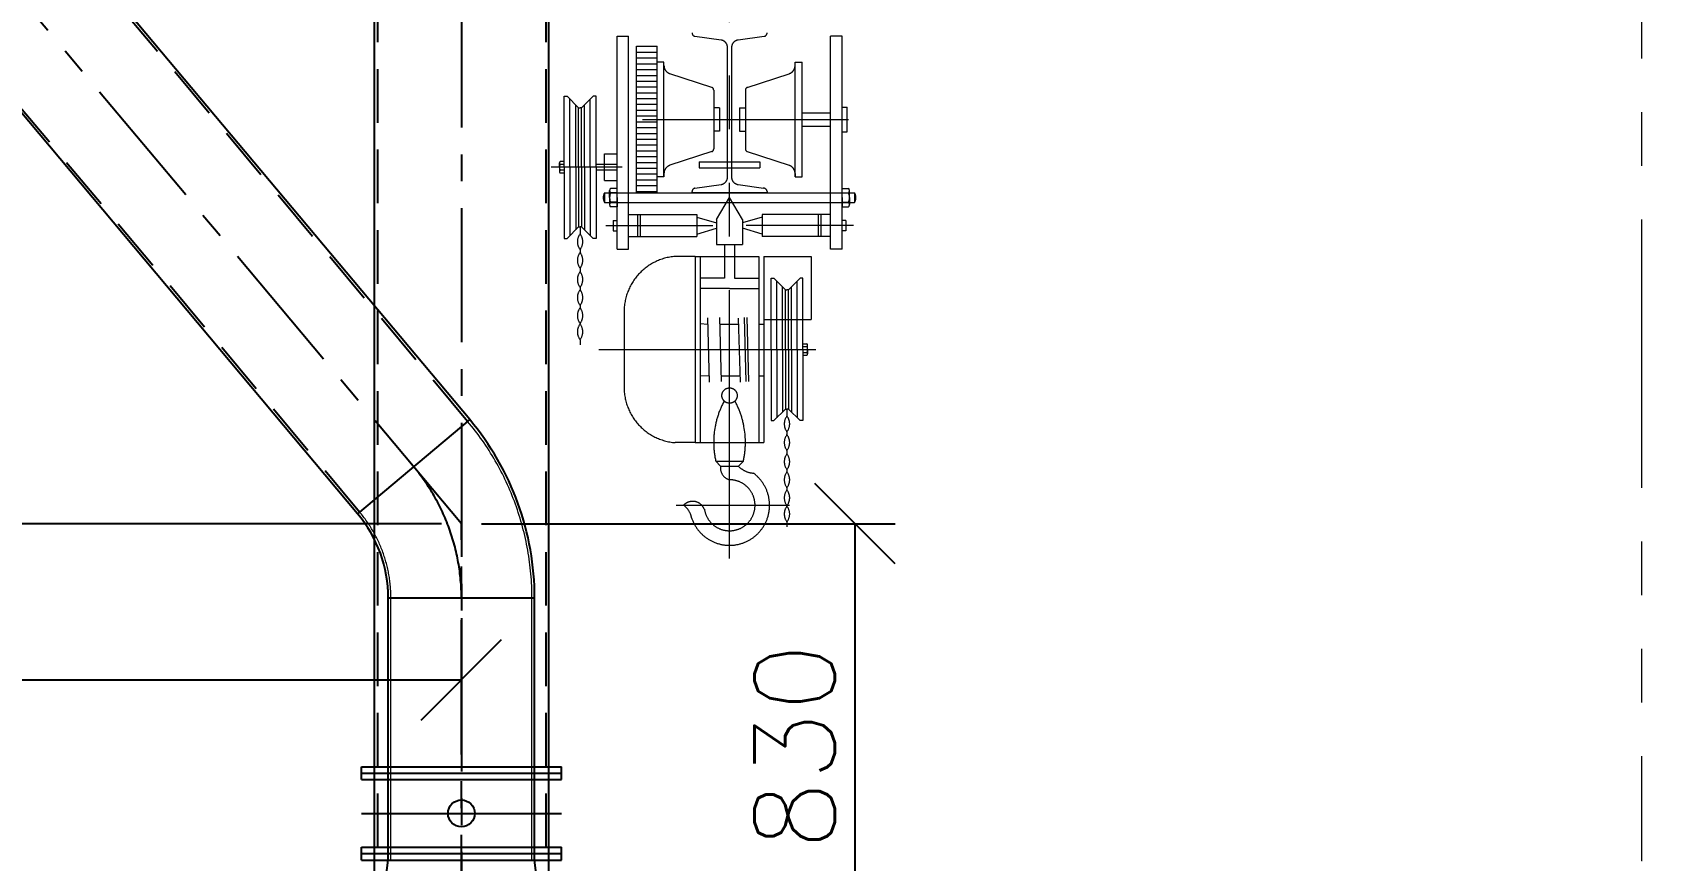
# Model space of a CAD drawing. Header units: inches. Extents: x 0 to 157513, y -28488 to 35640.
# Drawn here: x 9151 to 12201, y 20700 to 22242 of the extents above; entities that cross this region are included whole.
import ezdxf

# ---------------------------------------------------------------- set-up
doc = ezdxf.new("R2010")
doc.units = ezdxf.units.IN
doc.header["$LTSCALE"] = 400
doc.header["$MEASUREMENT"] = 0
for name, pattern in [('CENTER', [2, 1.25, -0.25, 0.25, -0.25]), ('DASHED2', [0.375, 0.25, -0.125]), ('HIDDEN', [9.525, 6.35, -3.175]), ('HIDDEN2', [4.7625, 3.175, -1.5875]), ('PHANTOM', [2.5, 1.25, -0.25, 0.25, -0.25, 0.25, -0.25])]:
    doc.linetypes.add(name, pattern=pattern)
for name, color, linetype in [('BF', 8, 'PHANTOM'), ('cen', 1, 'CENTER'), ('hid', 3, 'HIDDEN2')]:
    doc.layers.add(name, color=color, linetype=linetype)
doc.layers.add('BF STR', color=8, linetype='PHANTOM', lineweight=5)
doc.layers.add('R-OBJECT', color=2, linetype='Continuous', lineweight=20)
doc.styles.add('ROMAND', font='romand.shx', dxfattribs={"width": 0.85})
doc.styles.add('ROMANS', font='romans')
doc.dimstyles.new('SAM2 60 SC', dxfattribs={"dimscale": 60, "dimtxt": 2.5, "dimasz": 2.5, "dimexe": 1.25, "dimexo": 0.625, "dimtad": 1, "dimtoh": 1, "dimdec": 0, "dimdsep": 46, "dimtxsty": 'ROMANS', "dimblk": 'OBLIQUE', "dimcen": 2.5, "dimclrd": 1, "dimclre": 1, "dimclrt": 256, "dimadec": 0, "dimazin": 2, "dimtfac": 1, "dimtdec": 0, "dimtofl": 0, "dimtmove": 0, "dimatfit": 3, "dimfxl": 1, "dimtolj": 1, "dimtzin": 0, "dimarcsym": 1})

# ---------------------------------------------------------------- blocks, each defined once
blk = doc.blocks.new('611bf4 strgaele')
at = {"layer": 'BF STR'}
for p, q in [((-267699.8, 36898.1, -169.4), (-267699.8, 29112.5, -169.4)), ((-269400.4, 35266.4), (-269400.4, 36327.9)), ((-269610.2, 35842.8), (-269610.2, 36240.1)), ((-269610.2, 36240.1), (-269588.8, 36240.1)), ((-269588.8, 35842.8), (-269588.8, 36240.1)), ((-269416.2, 36232.7, -657693.4), (-269465.4, 36239.7, -657693.4)), ((-269335.6, 36239.6, -657693.4), (-269384.6, 36232.7, -657693.4)), ((-269212.1, 35842.8), (-269212.1, 36240.1)), ((-269190.7, 36240.1), (-269212.1, 36240.1)), ((-269190.7, 35842.8), (-269190.7, 36240.1)), ((-269574.1, 35948.1), (-269574.1, 36221.1)), ((-269574.1, 36221.1), (-269535.6, 36221.1)), ((-269574.1, 36210.3), (-269535.6, 36210.3)), ((-269535.6, 35948.1), (-269535.6, 36221.1)), ((-269404.2, 35977.4, -657693.4), (-269404.2, 36218.9, -657693.4)), ((-269396.7, 36218.9, -657693.4), (-269396.7, 35977.4, -657693.4)), ((-269574.1, 36199.5), (-269535.6, 36199.5)), ((-269574.1, 36188.7), (-269535.6, 36188.7)), ((-269574.1, 36177.9), (-269535.6, 36177.9)), ((-269522.7, 36191.4), (-269535.6, 36191.4)), ((-269522.7, 36191.4), (-269535.6, 36191.4)), ((-269522.7, 35977.9), (-269522.7, 36191.4)), ((-269278.1, 35977.9), (-269278.1, 36191.4)), ((-269278.1, 36191.4), (-269265.3, 36191.4)), ((-269265.3, 35977.9), (-269265.3, 36191.4)), ((-269574.1, 36167), (-269535.6, 36167)), ((-269574.1, 36156.2), (-269535.6, 36156.2)), ((-269574.1, 36145.4), (-269535.6, 36145.4)), ((-269433.6, 36144.5), (-269511.7, 36170)), ((-269367.3, 36144.5), (-269289.2, 36170)), ((-269708.9, 35995.6), (-269708.9, 36128.3)), ((-269708.9, 36128.3), (-269703.5, 36128.3)), ((-269703.5, 36128.3), (-269681.9, 36106.7)), ((-269698.1, 35995.6), (-269698.1, 36122.9)), ((-269654.8, 36128.3), (-269676.5, 36106.7)), ((-269660.2, 35995.6), (-269660.2, 36122.9)), ((-269649.4, 36128.3), (-269654.8, 36128.3)), ((-269649.4, 35995.6), (-269649.4, 36128.3)), ((-269574.1, 36134.6), (-269535.6, 36134.6)), ((-269574.1, 36123.8), (-269535.6, 36123.8)), ((-269429.9, 36139.4), (-269429.9, 36029.9)), ((-269370.9, 36139.4), (-269370.9, 36029.9)), ((-269687.3, 35995.6), (-269687.3, 36112.1)), ((-269681.9, 35995.6), (-269681.9, 36106.7)), ((-269681.9, 36106.7), (-269679.2, 36106.7)), ((-269676.5, 36106.7), (-269679.2, 36106.7)), ((-269676.5, 35995.6), (-269676.5, 36106.7)), ((-269671, 35995.6), (-269671, 36112.1)), ((-269574.1, 36113), (-269535.6, 36113)), ((-269574.1, 36102.1), (-269535.6, 36102.1)), ((-269574.1, 36091.3), (-269535.6, 36091.3)), ((-269562.9, 36084.6), (-269178.7, 36084.6)), ((-269419.1, 36106.6), (-269429.9, 36106.6)), ((-269419.1, 36106.6), (-269419.1, 36062.7)), ((-269381.8, 36106.6), (-269370.9, 36106.6)), ((-269381.8, 36106.6), (-269381.8, 36062.7)), ((-269265.3, 36097), (-269212.1, 36097)), ((-269190.7, 36107.7), (-269181, 36107.7)), ((-269181, 36061.6), (-269181, 36107.7)), ((-269574.1, 36080.5), (-269535.6, 36080.5)), ((-269574.1, 36069.7), (-269535.6, 36069.7)), ((-269574.1, 36058.9), (-269535.6, 36058.9)), ((-269419.1, 36062.7), (-269429.9, 36062.7)), ((-269381.8, 36062.7), (-269370.9, 36062.7)), ((-269265.3, 36072.2), (-269212.1, 36072.2)), ((-269190.7, 36061.6), (-269181, 36061.6)), ((-269574.1, 36048.1), (-269535.6, 36048.1)), ((-269574.1, 36037.2), (-269535.6, 36037.2)), ((-269574.1, 36026.4), (-269535.6, 36026.4)), ((-269433.6, 36024.8), (-269511.7, 35999.3)), ((-269367.3, 36024.8), (-269289.2, 35999.3)), ((-269600.8, 35995.6), (-269732.9, 35995.6)), ((-269717.6, 35995.6), (-269717.6, 36003.7)), ((-269717.6, 35995.6), (-269717.6, 35987.5)), ((-269708.9, 36006.4), (-269716.5, 36006.4)), ((-269708.9, 36001), (-269716.5, 36001)), ((-269708.9, 35995.6), (-269708.9, 36006.4)), ((-269708.9, 35995.6), (-269708.9, 35863)), ((-269708.9, 35995.6), (-269708.9, 35984.8)), ((-269698.1, 35995.6), (-269698.1, 35868.4)), ((-269687.3, 35995.6), (-269687.3, 35879.2)), ((-269681.9, 35995.6), (-269681.9, 35884.6)), ((-269676.5, 35995.6), (-269676.5, 35884.6)), ((-269671, 35995.6), (-269671, 35879.2)), ((-269660.2, 35995.6), (-269660.2, 35868.4)), ((-269610.2, 36001), (-269649.4, 36001)), ((-269649.4, 35995.6), (-269649.4, 35863)), ((-269633.5, 35970.7), (-269633.5, 36020.6)), ((-269633.5, 36020.6), (-269610.2, 36020.6)), ((-269574.1, 36015.6), (-269535.6, 36015.6)), ((-269574.1, 36004.8), (-269535.6, 36004.8)), ((-269574.1, 35994), (-269535.6, 35994)), ((-269457.2, 36005.7), (-269343.7, 36005.7)), ((-269457.2, 36005.7), (-269457.2, 35994.9)), ((-269457.2, 35994.9), (-269343.7, 35994.9)), ((-269343.7, 36005.7), (-269343.7, 35994.9)), ((-269708.9, 35990.2), (-269716.5, 35990.2)), ((-269708.9, 35984.8), (-269716.5, 35984.8)), ((-269610.2, 35990.3), (-269649.4, 35990.3)), ((-269633.5, 35970.7), (-269610.2, 35970.7)), ((-269574.1, 35983.2), (-269535.6, 35983.2)), ((-269574.1, 35972.3), (-269535.6, 35972.3)), ((-269574.1, 35961.5), (-269535.6, 35961.5)), ((-269522.7, 35977.9), (-269535.6, 35977.9)), ((-269522.7, 35983.9), (-269522.7, 35977.9)), ((-269465.3, 35956.6, -657693.4), (-269416.2, 35963.5, -657693.4)), ((-269384.6, 35963.5, -657693.4), (-269337.4, 35956.9, -657693.4)), ((-269278.1, 35983.9), (-269278.1, 35977.9)), ((-269278.1, 35977.9), (-269265.3, 35977.9)), ((-269633.6, 35948.1), (-269167.3, 35948.1)), ((-269633.6, 35948.1), (-269633.6, 35930.1)), ((-269633.6, 35930.1), (-269167.3, 35930.1)), ((-269624.1, 35939.1), (-269624.1, 35952.1)), ((-269624.1, 35939.1), (-269624.1, 35926.1)), ((-269610.2, 35956.4), (-269622.4, 35956.4)), ((-269610.2, 35947.8), (-269622.4, 35947.8)), ((-269610.2, 35930.5), (-269622.4, 35930.5)), ((-269610.2, 35939.1), (-269610.2, 35956.4)), ((-269610.2, 35939.1), (-269610.2, 35921.8)), ((-269574.1, 35950.7), (-269535.6, 35950.7)), ((-269470.4, 35948.1, -657693.4), (-269470.4, 35949.9, -657693.4)), ((-269330.4, 35948.1, -657693.4), (-269470.4, 35948.1, -657693.4)), ((-269424.9, 35898.6), (-269400.4, 35939.1)), ((-269376, 35898.6), (-269400.4, 35939.1)), ((-269330.4, 35950.5, -657693.4), (-269330.4, 35948.1, -657693.4)), ((-269190.7, 35939.1), (-269190.7, 35956.4)), ((-269190.7, 35956.4), (-269178.5, 35956.4)), ((-269190.7, 35947.8), (-269178.5, 35947.8)), ((-269190.7, 35939.1), (-269190.7, 35921.8)), ((-269190.7, 35930.5), (-269178.5, 35930.5)), ((-269176.8, 35939.1), (-269176.8, 35952.1)), ((-269176.8, 35939.1), (-269176.8, 35926.1)), ((-269167.3, 35948.1), (-269167.3, 35930.1)), ((-269610.2, 35921.8), (-269622.4, 35921.8)), ((-269588.8, 35907.4), (-269461.5, 35907.4)), ((-269571.3, 35866.4), (-269571.3, 35907.4)), ((-269566.5, 35866.4), (-269566.5, 35907.4)), ((-269461.5, 35907.4), (-269461.5, 35866.4)), ((-269461.5, 35902.6), (-269424.9, 35891.8)), ((-269339.4, 35902.6), (-269376, 35891.8)), ((-269212.1, 35907.4), (-269339.4, 35907.4)), ((-269339.4, 35907.4), (-269339.4, 35866.4)), ((-269234.3, 35866.4), (-269234.3, 35907.4)), ((-269229.6, 35866.4), (-269229.6, 35907.4)), ((-269190.7, 35921.8), (-269178.5, 35921.8)), ((-269703.5, 35863), (-269681.9, 35884.6)), ((-269681.9, 35884.6), (-269679.2, 35884.6)), ((-269676.5, 35884.6), (-269679.2, 35884.6)), ((-269679.2, 35884.6), (-269679.2, 35871.7)), ((-269654.8, 35863), (-269676.5, 35884.6)), ((-269631.4, 35886.9), (-269431.6, 35886.9)), ((-269617.5, 35896.5), (-269617.5, 35877.3)), ((-269617.5, 35896.5), (-269610.2, 35896.5)), ((-269617.5, 35877.3), (-269610.2, 35877.3)), ((-269461.5, 35871.2), (-269424.9, 35882)), ((-269424.9, 35898.6), (-269424.9, 35851.8)), ((-269376, 35898.6), (-269376, 35851.8)), ((-269339.4, 35871.2), (-269376, 35882)), ((-269169.5, 35886.9), (-269369.2, 35886.9)), ((-269183.4, 35896.5), (-269190.7, 35896.5)), ((-269183.4, 35877.3), (-269190.7, 35877.3)), ((-269183.4, 35896.5), (-269183.4, 35877.3)), ((-269708.9, 35863), (-269703.5, 35863)), ((-269679.2, 35842.2), (-269679.2, 35836.9)), ((-269649.4, 35863), (-269654.8, 35863)), ((-269610.2, 35842.8), (-269588.8, 35842.8)), ((-269588.8, 35866.4), (-269461.5, 35866.4)), ((-269424.9, 35851.8), (-269376, 35851.8)), ((-269409.9, 35851.8), (-269409.9, 35788.8)), ((-269391, 35851.8), (-269391, 35788.8)), ((-269212.1, 35866.4), (-269339.4, 35866.4)), ((-269190.7, 35842.8), (-269212.1, 35842.8)), ((-269464.6, 35829.6), (-269501.8, 35829.6)), ((-269464.6, 35829.6), (-269464.6, 35482.4)), ((-269464.6, 35829.6), (-269345.7, 35829.6)), ((-269455.2, 35829.6), (-269455.2, 35482.4)), ((-269345.7, 35829.6), (-269345.7, 35482.4)), ((-269336.3, 35829.6), (-269336.3, 35482.4)), ((-269336.3, 35829.6), (-269248, 35829.6)), ((-269248, 35829.6), (-269248, 35711.8)), ((-269679.2, 35807.4), (-269679.2, 35801.1)), ((-269409.9, 35788.8), (-269455.2, 35788.8)), ((-269391, 35788.8), (-269345.7, 35788.8)), ((-269323.1, 35711.8), (-269323.1, 35788.7)), ((-269323.1, 35788.7), (-269317.7, 35788.7)), ((-269317.7, 35788.7), (-269296, 35767)), ((-269312.3, 35711.8), (-269312.3, 35783.3)), ((-269269, 35788.7), (-269290.6, 35767)), ((-269274.4, 35711.8), (-269274.4, 35783.3)), ((-269263.6, 35788.7), (-269269, 35788.7)), ((-269263.6, 35711.8), (-269263.6, 35788.7)), ((-269679.2, 35771.6), (-269679.2, 35767.5)), ((-269400.4, 35769.9), (-269455.2, 35769.9)), ((-269400.4, 35769.9), (-269345.7, 35769.9)), ((-269301.5, 35711.8), (-269301.5, 35772.5)), ((-269296, 35711.8), (-269296, 35767)), ((-269296, 35767), (-269293.3, 35767)), ((-269290.6, 35767), (-269293.3, 35767)), ((-269290.6, 35711.8), (-269290.6, 35767)), ((-269285.2, 35711.8), (-269285.2, 35772.5)), ((-269679.2, 35738), (-269679.2, 35733.9)), ((-269597.1, 35727.3), (-269597.1, 35586.7)), ((-269679.2, 35704.4), (-269679.2, 35703.7)), ((-269455.2, 35704.3), (-269441.2, 35703.3)), ((-269441.5, 35714.8), (-269438.3, 35595.4)), ((-269419.4, 35715.7), (-269416.2, 35596.3)), ((-269419, 35703.3), (-269383.8, 35703.3)), ((-269384.1, 35714.6), (-269380.9, 35595.2)), ((-269373.3, 35715.7), (-269370.2, 35596.3)), ((-269368.1, 35715.7), (-269364.9, 35596.3)), ((-269345.7, 35703.3), (-269336.3, 35703.3)), ((-269336.3, 35711.8), (-269248, 35711.8)), ((-269323.1, 35656), (-269323.1, 35711.8)), ((-269312.3, 35656), (-269312.3, 35711.8)), ((-269301.5, 35656), (-269301.5, 35711.8)), ((-269296, 35656), (-269296, 35711.8)), ((-269290.6, 35656), (-269290.6, 35711.8)), ((-269285.2, 35656), (-269285.2, 35711.8)), ((-269274.4, 35656), (-269274.4, 35711.8)), ((-269263.6, 35656), (-269263.6, 35711.8)), ((-269679.2, 35674.2), (-269679.2, 35664.9)), ((-269643.9, 35656), (-269291, 35656)), ((-269371.7, 35656), (-269239.6, 35656)), ((-269323.1, 35656), (-269323.1, 35523.4)), ((-269312.3, 35656), (-269312.3, 35528.8)), ((-269301.5, 35656), (-269301.5, 35539.6)), ((-269296, 35656), (-269296, 35545)), ((-269290.6, 35656), (-269290.6, 35545)), ((-269285.2, 35656), (-269285.2, 35539.6)), ((-269274.4, 35656), (-269274.4, 35528.8)), ((-269263.6, 35666.8), (-269256, 35666.8)), ((-269263.6, 35656), (-269263.6, 35666.8)), ((-269263.6, 35661.4), (-269256, 35661.4)), ((-269263.6, 35656), (-269263.6, 35523.4)), ((-269263.6, 35656), (-269263.6, 35645.2)), ((-269254.9, 35656), (-269254.9, 35664.1)), ((-269254.9, 35656), (-269254.9, 35647.9)), ((-269263.6, 35650.6), (-269256, 35650.6)), ((-269263.6, 35645.2), (-269256, 35645.2)), ((-269455.2, 35607.8), (-269438.6, 35606.8)), ((-269416.5, 35606.8), (-269381.2, 35606.8)), ((-269345.7, 35606.8), (-269336.3, 35606.8)), ((-269317.7, 35523.4), (-269296, 35545)), ((-269296, 35545), (-269293.3, 35545)), ((-269293.3, 35545), (-269293.3, 35532.1)), ((-269290.6, 35545), (-269293.3, 35545)), ((-269269, 35523.4), (-269290.6, 35545)), ((-269323.1, 35523.4), (-269317.7, 35523.4)), ((-269263.6, 35523.4), (-269269, 35523.4)), ((-269464.6, 35482.4), (-269501.8, 35482.4)), ((-269464.6, 35482.4), (-269501.8, 35482.4)), ((-269464.6, 35482.4), (-269336.3, 35482.4)), ((-269293.3, 35502.5), (-269293.3, 35497.3)), ((-269426.2, 35447.9), (-269374.7, 35447.9)), ((-269426.2, 35447.9), (-269417.2, 35438.4)), ((-269374.7, 35447.9), (-269383.7, 35438.4)), ((-269293.3, 35467.8), (-269293.3, 35461.5)), ((-269417.2, 35438.4), (-269383.7, 35438.4)), ((-269293.3, 35432), (-269293.3, 35427.9)), ((-269293.3, 35398.4), (-269293.3, 35394.3)), ((-269499.8, 35365.7), (-269288.6, 35365.7)), ((-269293.3, 35364.8), (-269293.3, 35364.1)), ((-269293.3, 35334.6), (-269293.3, 35325.3))]:
    blk.add_line(p, q, dxfattribs=at)
blk.add_circle((-269400.4, 35570.2), 14.3, dxfattribs=at)
for centre, radius, start, end in [((-269463.4, 36246.4, -657693.4), 7, 180.0223, 254.0092), ((-269337.4, 36246.4, -657693.4), 7, 285.2669, 360), ((-269418.2, 36218.9, -657693.4), 14, 0, 82), ((-269382.7, 36218.9, -657693.4), 14, 98, 180), ((-269506.5, 36185.4), 16.2, 180, 251.4615), ((-269294.4, 36185.4), 16.2, 288.5385, 0), ((-269435.4, 36139.4), 5.41, 0, 71.4615), ((-269365.5, 36139.4), 5.41, 108.5385, 180), ((-269435.4, 36029.9), 5.41, 288.5385, 0), ((-269365.5, 36029.9), 5.41, 180, 251.4615), ((-269713.6, 36003.7), 3.92, 136.3972, 223.6028), ((-269703.5, 35995.6), 14.1, 157.3801, 202.6199), ((-269506.5, 35983.9), 16.2, 108.5385, 180), ((-269294.4, 35983.9), 16.2, 0, 71.4615), ((-269713.6, 35987.5), 3.92, 136.3972, 223.6028), ((-269418.2, 35977.4, -657693.4), 14, 278, 360), ((-269382.7, 35977.4, -657693.4), 14, 180, 262), ((-269617.8, 35939.1), 18.2, 150.3015, 209.6985), ((-269617.8, 35952.1), 6.27, 136.3972, 223.6028), ((-269601.6, 35939.1), 22.5, 157.3801, 202.6199), ((-269617.8, 35926.1), 6.27, 136.3972, 223.6028), ((-269463.5, 35949.9, -657693.4), 6.96, 105.0175, 180.1207), ((-269337.5, 35949.8, -657693.4), 7.07, 5.9026, 89.7764), ((-269183.1, 35952.1), 6.27, 316.3972, 43.6028), ((-269199.3, 35939.1), 22.5, 337.3801, 22.6199), ((-269183.1, 35926.1), 6.27, 316.3972, 43.6028), ((-269183.1, 35939.1), 18.2, 330.3015, 29.6985), ((-269660.4, 35856.9), 23.8, 141.7803, 218.2197), ((-269697.9, 35856.9), 23.8, 321.7803, 38.2197), ((-269660.4, 35822.2), 23.8, 141.7803, 218.2197), ((-269697.9, 35822.2), 23.8, 321.7803, 38.2197), ((-269493.5, 35726.3), 103.6, 94.621, 180.5478), ((-269660.4, 35786.4), 23.8, 141.7803, 218.2197), ((-269697.9, 35786.4), 23.8, 321.7803, 38.2197), ((-269660.4, 35752.8), 23.8, 141.7803, 218.2197), ((-269697.9, 35752.8), 23.8, 321.7803, 38.2197), ((-269660.4, 35719.2), 23.8, 141.7803, 218.2197), ((-269697.9, 35719.2), 23.8, 321.7803, 38.2197), ((-269660.4, 35689), 23.8, 141.7803, 218.2197), ((-269697.9, 35689), 23.8, 321.7803, 38.2197), ((-269258.9, 35664.1), 3.92, 316.3972, 43.6028), ((-269269, 35656), 14.1, 337.3801, 22.6199), ((-269258.9, 35647.9), 3.92, 316.3972, 43.6028), ((-269493.5, 35585.7), 103.6, 179.4522, 265.379), ((-269268.3, 35482.9), 161.7, 151.5131, 192.5018), ((-269532.5, 35482.9), 161.7, 347.4982, 28.4869), ((-269274.6, 35517.3), 23.8, 141.7803, 218.2197), ((-269312.1, 35517.3), 23.8, 321.7803, 38.2197), ((-269274.6, 35482.6), 23.8, 141.7803, 218.2197), ((-269312.1, 35482.6), 23.8, 321.7803, 38.2197), ((-269274.6, 35446.8), 23.8, 141.7803, 218.2197), ((-269312.1, 35446.8), 23.8, 321.7803, 38.2197), ((-269400.4, 35365.7), 74.6, 198.4629, 53.3292), ((-269400.4, 35365.7), 47.5, 188.5926, 90), ((-269394.7, 35435.2), 22.7, 171.9607, 255.4009), ((-269352.6, 35469.2), 43.8, 224.7066, 265.6398), ((-269274.6, 35413.2), 23.8, 141.7803, 218.2197), ((-269312.1, 35413.2), 23.8, 321.7803, 38.2197), ((-269274.6, 35379.6), 23.8, 141.7803, 218.2197), ((-269312.1, 35379.6), 23.8, 321.7803, 38.2197), ((-269469.2, 35349.4), 23.6, 22.9338, 135.2748), ((-269509.2, 35335.2), 38.6, 10.2932, 52.9452), ((-269274.6, 35349.4), 23.8, 141.7803, 218.2197), ((-269312.1, 35349.4), 23.8, 321.7803, 38.2197)]:
    blk.add_arc(centre, radius, start, end, dxfattribs=at)
blk = doc.blocks.new('_OBLIQUE')
at = {"color": 0, "linetype": 'ByBlock'}
blk.add_line((-0.5, -0.5), (0.5, 0.5), dxfattribs=at)
blk = doc.blocks.new('*D53')
at = {"color": 1, "lineweight": -2}
for p, q in [((7313.4, 24425), (4248.7, 24425)), ((4323.7, 24425), (4323.7, 21327.1)), ((9912.8, 21327.1), (4248.7, 21327.1))]:
    blk.add_line(p, q, dxfattribs=at)
at = {"layer": 'Defpoints', "color": 0}
for p in [(7350.9, 24425, 385.1), (4323.7, 21327.1), (9950.3, 21327.1, 236.2)]:
    blk.add_point(p, dxfattribs=at)
at = {"color": 1, "lineweight": -2, "xscale": 150, "yscale": 150, "zscale": 150}
for p, rotation in [((4323.7, 24425), 90), ((4323.7, 21327.1), 270)]:
    blk.add_blockref('_OBLIQUE', p, dxfattribs=dict(at, rotation=rotation))
at = {"insert": (4211.2, 22876), "char_height": 150, "attachment_point": 5, "rotation": 90, "style": 'ROMANS'}
blk.add_mtext('\\A1;3098', dxfattribs=at)
blk = doc.blocks.new('*D54')
at = {"color": 1, "lineweight": -2}
for p, q in [((9912.8, 21327.1), (4248.7, 21327.1)), ((4323.7, 21327.1), (4323.7, 17858.3)), ((9683.3, 17858.3), (4248.7, 17858.3))]:
    blk.add_line(p, q, dxfattribs=at)
at = {"layer": 'Defpoints', "color": 0}
for p in [(9950.3, 21327.1, 236.2), (4323.7, 17858.3), (9720.8, 17858.3, -27.6)]:
    blk.add_point(p, dxfattribs=at)
at = {"color": 1, "lineweight": -2, "xscale": 150, "yscale": 150, "zscale": 150}
for p, rotation in [((4323.7, 21327.1), 90), ((4323.7, 17858.3), 270)]:
    blk.add_blockref('_OBLIQUE', p, dxfattribs=dict(at, rotation=rotation))
at = {"insert": (4211.2, 19592.7), "char_height": 150, "attachment_point": 5, "rotation": 90, "style": 'ROMANS'}
blk.add_mtext('\\A1;3469', dxfattribs=at)
blk = doc.blocks.new('*D55')
at = {"color": 1, "lineweight": -2}
for p, q in [((7350.9, 24387.5), (7350.9, 20961.1)), ((9950.3, 21150.9), (9950.3, 20961.1)), ((7350.9, 21036.1), (9950.3, 21036.1))]:
    blk.add_line(p, q, dxfattribs=at)
at = {"layer": 'Defpoints', "color": 0}
for p in [(7350.9, 24425, 385.1), (9950.3, 21188.4, 236.2), (9950.3, 21036.1)]:
    blk.add_point(p, dxfattribs=at)
at = {"color": 1, "lineweight": -2, "xscale": 150, "yscale": 150, "zscale": 150, "rotation": 180}
blk.add_blockref('_OBLIQUE', (7350.9, 21036.1), dxfattribs=at)
at = {"color": 1, "lineweight": -2, "xscale": 150, "yscale": 150, "zscale": 150}
blk.add_blockref('_OBLIQUE', (9950.3, 21036.1), dxfattribs=at)
at = {"insert": (8650.6, 21148.6), "char_height": 150, "attachment_point": 5, "style": 'ROMANS'}
blk.add_mtext('\\A1;2599', dxfattribs=at)
blk = doc.blocks.new('m1ele611bf4')
at = {"ltscale": 10}
for p, q in [((-9928.5, 73049.6, 383), (-9928.5, 66762, 162.7)), ((-9603.3, 73049.6, 383), (-9603.3, 66762, 162.7))]:
    blk.add_line(p, q, dxfattribs=at)
at = {"layer": 'hid', "linetype": 'DASHED2'}
for p, q in [((-9922.3, 73049.6, 383), (-9922.3, 66762, 162.7)), ((-9608.3, 73049.6, 383), (-9608.3, 66762, 162.7))]:
    blk.add_line(p, q, dxfattribs=at)
blk = doc.blocks.new('*D335')
at = {"color": 1, "lineweight": -2}
for p, q in [((9987.8, 21327.1), (10759.2, 21327.1)), ((10684.2, 21327.1), (10684.2, 20497.1)), ((10149.8, 20497.1), (10759.2, 20497.1))]:
    blk.add_line(p, q, dxfattribs=at)
at = {"layer": 'Defpoints', "color": 0}
for p in [(9950.3, 21327.1, 236.2), (10112.3, 20497.1, 236.2), (10684.2, 20497.1)]:
    blk.add_point(p, dxfattribs=at)
at = {"color": 1, "lineweight": -2, "xscale": 150, "yscale": 150, "zscale": 150}
for p, rotation in [((10684.2, 21327.1), 90), ((10684.2, 20497.1), 270)]:
    blk.add_blockref('_OBLIQUE', p, dxfattribs=dict(at, rotation=rotation))
at = {"insert": (10571.7, 20912.1), "char_height": 150, "attachment_point": 5, "rotation": 90, "style": 'ROMANS'}
blk.add_mtext('\\A1;830', dxfattribs=at)

msp = doc.modelspace()

# ---------------------------------------------------------------- linework, layer by layer
at = {"ltscale": 10}
for p, q in [((9965.7, 21521.1, 236.2), (7980.6, 23886.8, 236.2)), ((9756.6, 21345.6, 236.2), (7771.5, 23711.3, 236.2)), ((9965.7, 21521.1, 236.2), (9756.6, 21345.6, 236.2)), ((9813.8, 20700.1, 236.2), (9813.8, 21188.4, 236.2)), ((10086.8, 21188.4, 236.2), (9813.8, 21188.4, 236.2)), ((10086.8, 20700.1, 236.2), (10086.8, 21188.4, 236.2)), ((9763.8, 20850.1, 236.2), (9763.8, 20874.1, 236.2)), ((9763.8, 20874.1, 236.2), (10136.8, 20874.1, 236.2)), ((10136.8, 20850.1, 236.2), (10136.8, 20874.1, 236.2)), ((9763.8, 20862.1, 236.2), (10136.8, 20862.1, 236.2)), ((9763.8, 20850.1, 236.2), (10136.8, 20850.1, 236.2)), ((9813.8, 20700.1, 236.2), (9813.8, 20796.2, 236.2)), ((9763.8, 20700.1, 236.2), (9763.8, 20724.1, 236.2)), ((9763.8, 20724.1, 236.2), (10136.8, 20724.1, 236.2)), ((9763.8, 20712.1, 236.2), (10136.8, 20712.1, 236.2)), ((10136.8, 20700.1, 236.2), (10136.8, 20724.1, 236.2)), ((9763.8, 20700.1, 236.2), (10136.8, 20700.1, 236.2)), ((9788.3, 20497.1, 236.2), (9813.8, 20700.1, 236.2)), ((10112.3, 20497.1, 236.2), (10086.8, 20700.1, 236.2))]:
    msp.add_line(p, q, dxfattribs=at)
at = {"color": 1, "linetype": 'CENTER', "ltscale": 10}
msp.add_line((9763.8, 20787.1, 236.2), (10136.8, 20787.1, 236.2), dxfattribs=at)
at = {"ltscale": 10}
msp.add_circle((9950.3, 20787.1, 236.2), 25, dxfattribs=at)
for radius in [517.5, 244.5]:
    msp.add_arc((9569.3, 21188.4, 236.2), radius, 0, 40, dxfattribs=at)
at = {"layer": 'cen', "ltscale": 0.5}
for p, q in [((9950.3, 21327.1, 236.2), (7350.9, 24425, 236.2)), ((9950.3, 23115.2, -6649.3), (9950.3, 20597.4, -6649.3)), ((9950.3, 20497.1, 236.2), (9950.3, 21327.1, 236.2))]:
    msp.add_line(p, q, dxfattribs=at)
msp.add_arc((9569.3, 21188.4, 236.2), 381, 0, 40, dxfattribs=at)
at = {"layer": 'hid', "linetype": 'DASHED2'}
for p, q in [((9961.9, 21517.8, 236.2), (7976.8, 23883.6, 236.2)), ((9760.4, 21348.8, 236.2), (7775.3, 23714.5, 236.2))]:
    msp.add_line(p, q, dxfattribs=at)
at = {"layer": 'R-OBJECT', "color": 3, "linetype": 'HIDDEN', "ltscale": 300}
for p, q in [((9818.8, 20700.1, 236.2), (9818.8, 21188.4, 236.2)), ((10081.8, 20700.1, 236.2), (10081.8, 21188.4, 236.2))]:
    msp.add_line(p, q, dxfattribs=at)
for radius in [512.5, 249.5]:
    msp.add_arc((9569.3, 21188.4, 236.2), radius, 0, 40, dxfattribs=at)

# ---------------------------------------------------------------- block references
msp.add_blockref('m1ele611bf4', (19716.2, -48625.3, -51))
at = {"layer": 'BF'}
msp.add_blockref('611bf4 strgaele', (279850.7, -14004.3, 169.4), dxfattribs=at)

# ---------------------------------------------------------------- dimensions: what is measured, and where the dimension line sits
for base, p1, p2, picture, middle in [((4323.7, 21327.1), (7350.9, 24425, 385.1), (9950.3, 21327.1, 236.2), '*D53', (4211.2, 22876)), ((4323.7, 17858.3), (9950.3, 21327.1, 236.2), (9720.8, 17858.3, -27.6), '*D54', (4211.2, 19592.7))]:
    dim = msp.add_linear_dim(base=base, p1=p1, p2=p2, angle=90, dimstyle='SAM2 60 SC')
    dim.commit()
    dim.dimension.update_dxf_attribs({"geometry": picture, "text_midpoint": middle})
dim = msp.add_linear_dim(base=(9950.3, 21036.1), p1=(7350.9, 24425, 385.1), p2=(9950.3, 21188.4, 236.2), dimstyle='SAM2 60 SC')
dim.commit()
dim.dimension.update_dxf_attribs({"geometry": '*D55', "text_midpoint": (8650.6, 21148.6)})
dim = msp.add_linear_dim(base=(10684.2, 20497.1), p1=(9950.3, 21327.1, 236.2), p2=(10112.3, 20497.1, 236.2), angle=90, dimstyle='SAM2 60 SC', override={"dimtoh": 0})
dim.commit()
dim.dimension.update_dxf_attribs({"geometry": '*D335', "text_midpoint": (10571.7, 20912.1)})

# ---------------------------------------------------------------- next in the draw order: texts
at = {"insert": (11742.2, 20691, 3.4), "char_height": 200, "attachment_point": 1, "rotation": 346.829, "style": 'ROMAND', "bg_fill": 2}
msp.add_mtext('\\P611-BC2', dxfattribs=at)

doc.saveas('drawing.dxf')
